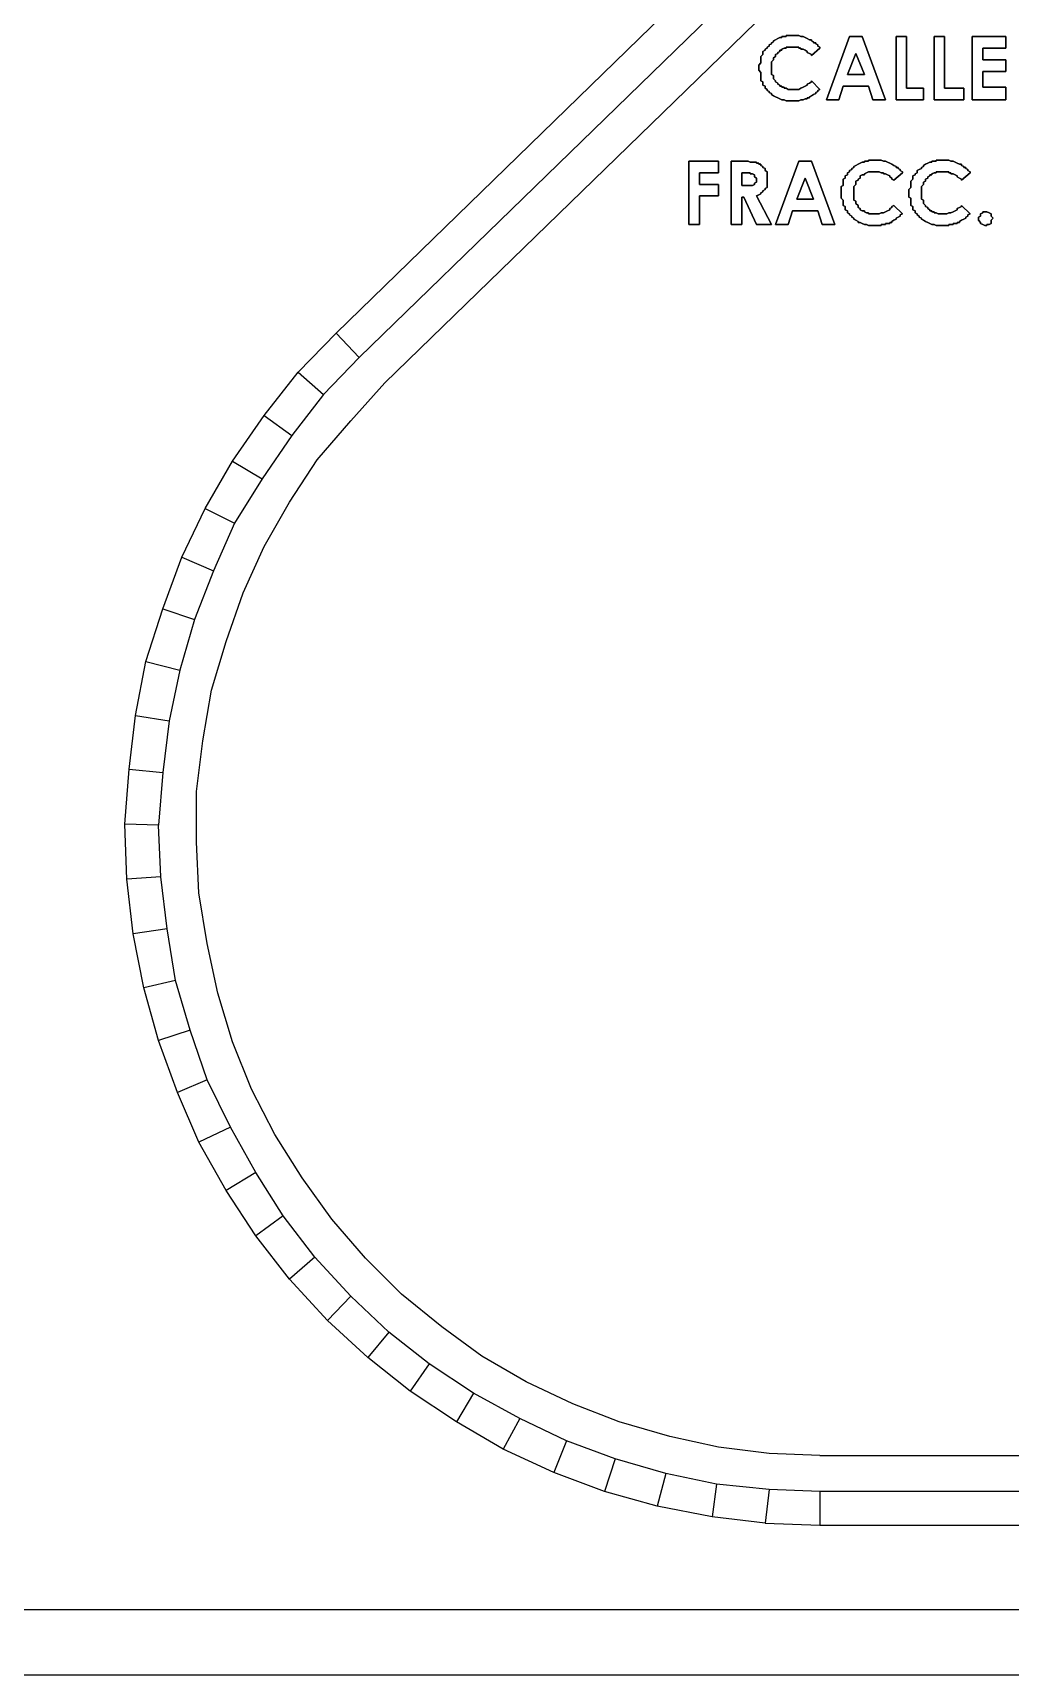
# Model space of a CAD drawing. Header units: metres. Extents: x 2.9 to 42.8, y 1.7 to 28.7.
# Drawn here: x 36.073 to 37.705, y 1.677 to 4.421 of the extents above; entities that cross this region are included whole.
import ezdxf

# ---------------------------------------------------------------- set-up
doc = ezdxf.new("R2010")
doc.units = ezdxf.units.M
doc.layers.add('NEGRO', color=7, linetype='Continuous')
doc.layers.add('RGB_000_184_184', color=7, linetype='Continuous', true_color=0x00b8b8)

msp = doc.modelspace()

# ---------------------------------------------------------------- linework, layer by layer
at = {"layer": 'NEGRO', "lineweight": -3}
for points in [[(37.2957, 4.3921), (37.2921, 4.3903), (37.2957, 4.3921)], [(37.2921, 4.3903), (37.2921, 4.3886), (37.2921, 4.3903)], [(37.2992, 4.3956), (37.2957, 4.3938), (37.2992, 4.3956)], [(37.2957, 4.3938), (37.2957, 4.3921), (37.2957, 4.3938)], [(37.3027, 4.3991), (37.2992, 4.3974), (37.3027, 4.3991)], [(37.2992, 4.3974), (37.2992, 4.3956), (37.2992, 4.3974)], [(37.3062, 4.4027), (37.3027, 4.4009), (37.3062, 4.4027)], [(37.3027, 4.4009), (37.3027, 4.3991), (37.3027, 4.4009)], [(37.3098, 4.4062), (37.3062, 4.4044), (37.3098, 4.4062)], [(37.3062, 4.4044), (37.3062, 4.4027), (37.3062, 4.4044)], [(37.3133, 4.4097), (37.3098, 4.408), (37.3133, 4.4097)], [(37.3098, 4.408), (37.3098, 4.4062), (37.3098, 4.408)], [(37.3168, 4.4115), (37.3133, 4.4097), (37.3168, 4.4115)], [(37.3204, 4.4132), (37.3168, 4.4115), (37.3204, 4.4132)], [(37.3168, 4.3886), (37.3204, 4.3903), (37.3168, 4.3886)], [(37.3239, 4.4132), (37.3204, 4.4132), (37.3239, 4.4132)], [(37.3204, 4.3903), (37.3204, 4.3921), (37.3204, 4.3903)], [(37.3204, 4.3921), (37.3239, 4.3921), (37.3204, 4.3921)], [(37.3274, 4.415), (37.3239, 4.415), (37.3274, 4.415)], [(37.3239, 4.415), (37.3239, 4.4132), (37.3239, 4.415)], [(37.3239, 4.3938), (37.3274, 4.3956), (37.3239, 4.3938)], [(37.3239, 4.3921), (37.3239, 4.3938), (37.3239, 4.3921)], [(37.3309, 4.415), (37.3274, 4.415), (37.3309, 4.415)], [(37.3274, 4.3956), (37.3309, 4.3956), (37.3274, 4.3956)], [(37.3345, 4.4168), (37.3309, 4.4168), (37.3345, 4.4168)], [(37.3309, 4.4168), (37.3309, 4.415), (37.3309, 4.4168)], [(37.3309, 4.3956), (37.3309, 4.3974), (37.3309, 4.3956)], [(37.3309, 4.3974), (37.3345, 4.3974), (37.3309, 4.3974)], [(37.338, 4.4168), (37.3345, 4.4168), (37.338, 4.4168)], [(37.3345, 4.3974), (37.338, 4.3974), (37.3345, 4.3974)], [(37.3415, 4.4168), (37.338, 4.4168), (37.3415, 4.4168)], [(37.338, 4.3974), (37.3415, 4.3974), (37.338, 4.3974)], [(37.3451, 4.4168), (37.3415, 4.4168), (37.3451, 4.4168)], [(37.3415, 4.3974), (37.3451, 4.3974), (37.3415, 4.3974)], [(37.3486, 4.4168), (37.3451, 4.4168), (37.3486, 4.4168)], [(37.3451, 4.3974), (37.3486, 4.3974), (37.3451, 4.3974)], [(37.3521, 4.4168), (37.3486, 4.4168), (37.3521, 4.4168)], [(37.3486, 4.3974), (37.3521, 4.3974), (37.3486, 4.3974)], [(37.3556, 4.415), (37.3521, 4.4168), (37.3556, 4.415)], [(37.3521, 4.3974), (37.3521, 4.3956), (37.3521, 4.3974)], [(37.3521, 4.3956), (37.3556, 4.3956), (37.3521, 4.3956)], [(37.3592, 4.415), (37.3556, 4.415), (37.3592, 4.415)], [(37.3556, 4.3956), (37.3556, 4.3938), (37.3556, 4.3956)], [(37.3556, 4.3938), (37.3592, 4.3938), (37.3556, 4.3938)], [(37.3627, 4.4132), (37.3592, 4.415), (37.3627, 4.4132)], [(37.3592, 4.3938), (37.3627, 4.3921), (37.3592, 4.3938)], [(37.3662, 4.4115), (37.3627, 4.4132), (37.3662, 4.4115)], [(37.3627, 4.3921), (37.3662, 4.3903), (37.3627, 4.3921)], [(37.3698, 4.4097), (37.3662, 4.4115), (37.3698, 4.4097)], [(37.3662, 4.3903), (37.3662, 4.3886), (37.3662, 4.3903)], [(37.3733, 4.4097), (37.3698, 4.4097), (37.3733, 4.4097)], [(37.3733, 4.408), (37.3733, 4.4097), (37.3733, 4.408)], [(37.3768, 4.4062), (37.3733, 4.408), (37.3768, 4.4062)], [(37.3733, 4.3833), (37.3874, 4.3956), (37.3733, 4.3833)], [(37.3768, 4.4044), (37.3768, 4.4062), (37.3768, 4.4044)], [(37.3803, 4.4044), (37.3768, 4.4044), (37.3803, 4.4044)], [(37.3803, 4.4027), (37.3803, 4.4044), (37.3803, 4.4027)], [(37.3839, 4.4009), (37.3803, 4.4027), (37.3839, 4.4009)], [(37.3839, 4.3991), (37.3839, 4.4009), (37.3839, 4.3991)], [(37.3874, 4.3974), (37.3839, 4.3991), (37.3874, 4.3974)], [(37.3874, 4.3956), (37.3874, 4.3974), (37.3874, 4.3956)], [(37.4368, 4.415), (37.398, 4.3092), (37.4368, 4.415)], [(37.4579, 4.415), (37.4368, 4.415), (37.4579, 4.415)], [(37.4968, 4.3092), (37.4579, 4.415), (37.4968, 4.3092)], [(37.5144, 4.415), (37.5144, 4.3092), (37.5144, 4.415)], [(37.532, 4.415), (37.5144, 4.415), (37.532, 4.415)], [(37.532, 4.3286), (37.532, 4.415), (37.532, 4.3286)], [(37.5779, 4.415), (37.5779, 4.3092), (37.5779, 4.415)], [(37.5955, 4.415), (37.5779, 4.415), (37.5955, 4.415)], [(37.5955, 4.3286), (37.5955, 4.415), (37.5955, 4.3286)], [(37.6414, 4.415), (37.6414, 4.3092), (37.6414, 4.415)], [(37.6978, 4.415), (37.6414, 4.415), (37.6978, 4.415)], [(37.659, 4.3762), (37.659, 4.3956), (37.659, 4.3762)], [(37.659, 4.3956), (37.6978, 4.3956), (37.659, 4.3956)], [(37.6978, 4.3956), (37.6978, 4.415), (37.6978, 4.3956)], [(37.2886, 4.3709), (37.2851, 4.3674), (37.2886, 4.3709)], [(37.2851, 4.3674), (37.2851, 4.3656), (37.2851, 4.3674)], [(37.2851, 4.3656), (37.2851, 4.3621), (37.2851, 4.3656)], [(37.2921, 4.385), (37.2886, 4.3815), (37.2921, 4.385)], [(37.2886, 4.3815), (37.2886, 4.3797), (37.2886, 4.3815)], [(37.2886, 4.3797), (37.2886, 4.378), (37.2886, 4.3797)], [(37.2886, 4.378), (37.2886, 4.3744), (37.2886, 4.378)], [(37.2886, 4.3744), (37.2886, 4.3727), (37.2886, 4.3744)], [(37.2886, 4.3727), (37.2886, 4.3709), (37.2886, 4.3727)], [(37.2921, 4.3886), (37.2921, 4.3868), (37.2921, 4.3886)], [(37.2921, 4.3868), (37.2921, 4.385), (37.2921, 4.3868)], [(37.3062, 4.3727), (37.3098, 4.3762), (37.3062, 4.3727)], [(37.3062, 4.3709), (37.3062, 4.3727), (37.3062, 4.3709)], [(37.3062, 4.3692), (37.3062, 4.3709), (37.3062, 4.3692)], [(37.3062, 4.3656), (37.3062, 4.3692), (37.3062, 4.3656)], [(37.3062, 4.3639), (37.3062, 4.3656), (37.3062, 4.3639)], [(37.3062, 4.3621), (37.3062, 4.3639), (37.3062, 4.3621)], [(37.3098, 4.3797), (37.3133, 4.3815), (37.3098, 4.3797)], [(37.3098, 4.378), (37.3098, 4.3797), (37.3098, 4.378)], [(37.3098, 4.3762), (37.3098, 4.378), (37.3098, 4.3762)], [(37.3133, 4.385), (37.3168, 4.3868), (37.3133, 4.385)], [(37.3133, 4.3833), (37.3133, 4.385), (37.3133, 4.3833)], [(37.3133, 4.3815), (37.3133, 4.3833), (37.3133, 4.3815)], [(37.3168, 4.3868), (37.3168, 4.3886), (37.3168, 4.3868)], [(37.3662, 4.3886), (37.3698, 4.3868), (37.3662, 4.3886)], [(37.3698, 4.3868), (37.3733, 4.385), (37.3698, 4.3868)], [(37.3733, 4.385), (37.3733, 4.3833), (37.3733, 4.385)], [(37.4332, 4.3515), (37.4474, 4.3868), (37.4332, 4.3515)], [(37.4474, 4.3868), (37.4615, 4.3515), (37.4474, 4.3868)], [(37.6978, 4.3762), (37.659, 4.3762), (37.6978, 4.3762)], [(37.6978, 4.3568), (37.6978, 4.3762), (37.6978, 4.3568)], [(37.2851, 4.3621), (37.2851, 4.3603), (37.2851, 4.3621)], [(37.2851, 4.3603), (37.2851, 4.3586), (37.2851, 4.3603)], [(37.2851, 4.3586), (37.2886, 4.355), (37.2851, 4.3586)], [(37.2886, 4.355), (37.2886, 4.3533), (37.2886, 4.355)], [(37.2886, 4.3533), (37.2886, 4.3497), (37.2886, 4.3533)], [(37.2886, 4.3497), (37.2886, 4.348), (37.2886, 4.3497)], [(37.2886, 4.348), (37.2886, 4.3445), (37.2886, 4.348)], [(37.2886, 4.3445), (37.2886, 4.3427), (37.2886, 4.3445)], [(37.2886, 4.3427), (37.2886, 4.3409), (37.2886, 4.3427)], [(37.2886, 4.3409), (37.2921, 4.3392), (37.2886, 4.3409)], [(37.2921, 4.3392), (37.2921, 4.3356), (37.2921, 4.3392)], [(37.2921, 4.3356), (37.2921, 4.3339), (37.2921, 4.3356)], [(37.3062, 4.3603), (37.3062, 4.3621), (37.3062, 4.3603)], [(37.3062, 4.3568), (37.3062, 4.3603), (37.3062, 4.3568)], [(37.3062, 4.355), (37.3062, 4.3568), (37.3062, 4.355)], [(37.3062, 4.3515), (37.3062, 4.355), (37.3062, 4.3515)], [(37.3098, 4.3497), (37.3062, 4.3515), (37.3098, 4.3497)], [(37.3098, 4.348), (37.3098, 4.3497), (37.3098, 4.348)], [(37.3098, 4.3462), (37.3098, 4.348), (37.3098, 4.3462)], [(37.3098, 4.3445), (37.3098, 4.3462), (37.3098, 4.3445)], [(37.3133, 4.3409), (37.3098, 4.3445), (37.3133, 4.3409)], [(37.3133, 4.3392), (37.3133, 4.3409), (37.3133, 4.3392)], [(37.3168, 4.3374), (37.3133, 4.3392), (37.3168, 4.3374)], [(37.3168, 4.3356), (37.3168, 4.3374), (37.3168, 4.3356)], [(37.3204, 4.3339), (37.3168, 4.3356), (37.3204, 4.3339)], [(37.3698, 4.3374), (37.3662, 4.3356), (37.3698, 4.3374)], [(37.3662, 4.3356), (37.3662, 4.3339), (37.3662, 4.3356)], [(37.3733, 4.3392), (37.3698, 4.3374), (37.3733, 4.3392)], [(37.3874, 4.3268), (37.3733, 4.3409), (37.3874, 4.3268)], [(37.3733, 4.3409), (37.3733, 4.3392), (37.3733, 4.3409)], [(37.4615, 4.3515), (37.4332, 4.3515), (37.4615, 4.3515)], [(37.659, 4.3303), (37.659, 4.3568), (37.659, 4.3303)], [(37.659, 4.3568), (37.6978, 4.3568), (37.659, 4.3568)], [(37.2921, 4.3339), (37.2957, 4.3321), (37.2921, 4.3339)], [(37.2957, 4.3321), (37.2957, 4.3303), (37.2957, 4.3321)], [(37.2957, 4.3303), (37.2957, 4.3286), (37.2957, 4.3303)], [(37.2957, 4.3286), (37.2992, 4.3268), (37.2957, 4.3286)], [(37.2992, 4.3268), (37.2992, 4.3251), (37.2992, 4.3268)], [(37.2992, 4.3251), (37.3027, 4.3233), (37.2992, 4.3251)], [(37.3027, 4.3233), (37.3027, 4.3215), (37.3027, 4.3233)], [(37.3027, 4.3215), (37.3062, 4.3198), (37.3027, 4.3215)], [(37.3062, 4.3198), (37.3062, 4.318), (37.3062, 4.3198)], [(37.3062, 4.318), (37.3098, 4.3162), (37.3062, 4.318)], [(37.3098, 4.3162), (37.3133, 4.3145), (37.3098, 4.3162)], [(37.3133, 4.3145), (37.3168, 4.3127), (37.3133, 4.3145)], [(37.3168, 4.3127), (37.3204, 4.3109), (37.3168, 4.3127)], [(37.3204, 4.3321), (37.3204, 4.3339), (37.3204, 4.3321)], [(37.3239, 4.3321), (37.3204, 4.3321), (37.3239, 4.3321)], [(37.3204, 4.3109), (37.3239, 4.3092), (37.3204, 4.3109)], [(37.3239, 4.3303), (37.3239, 4.3321), (37.3239, 4.3303)], [(37.3274, 4.3303), (37.3239, 4.3303), (37.3274, 4.3303)], [(37.3239, 4.3092), (37.3274, 4.3092), (37.3239, 4.3092)], [(37.3274, 4.3286), (37.3274, 4.3303), (37.3274, 4.3286)], [(37.3309, 4.3286), (37.3274, 4.3286), (37.3309, 4.3286)], [(37.3274, 4.3092), (37.3309, 4.3074), (37.3274, 4.3092)], [(37.3345, 4.3268), (37.3309, 4.3286), (37.3345, 4.3268)], [(37.338, 4.3268), (37.3345, 4.3268), (37.338, 4.3268)], [(37.3415, 4.3268), (37.338, 4.3268), (37.3415, 4.3268)], [(37.3451, 4.3268), (37.3415, 4.3268), (37.3451, 4.3268)], [(37.3486, 4.3268), (37.3451, 4.3268), (37.3486, 4.3268)], [(37.3521, 4.3268), (37.3486, 4.3268), (37.3521, 4.3268)], [(37.3556, 4.3286), (37.3521, 4.3268), (37.3556, 4.3286)], [(37.3521, 4.3074), (37.3556, 4.3092), (37.3521, 4.3074)], [(37.3592, 4.3303), (37.3556, 4.3286), (37.3592, 4.3303)], [(37.3556, 4.3092), (37.3592, 4.3092), (37.3556, 4.3092)], [(37.3627, 4.3321), (37.3592, 4.3303), (37.3627, 4.3321)], [(37.3592, 4.3092), (37.3627, 4.3109), (37.3592, 4.3092)], [(37.3662, 4.3339), (37.3627, 4.3321), (37.3662, 4.3339)], [(37.3627, 4.3109), (37.3662, 4.3109), (37.3627, 4.3109)], [(37.3662, 4.3109), (37.3662, 4.3127), (37.3662, 4.3109)], [(37.3662, 4.3127), (37.3698, 4.3127), (37.3662, 4.3127)], [(37.3698, 4.3145), (37.3733, 4.3162), (37.3698, 4.3145)], [(37.3698, 4.3127), (37.3698, 4.3145), (37.3698, 4.3127)], [(37.3733, 4.3162), (37.3768, 4.318), (37.3733, 4.3162)], [(37.3768, 4.318), (37.3803, 4.3198), (37.3768, 4.318)], [(37.3803, 4.3215), (37.3839, 4.3233), (37.3803, 4.3215)], [(37.3803, 4.3198), (37.3803, 4.3215), (37.3803, 4.3198)], [(37.3839, 4.3251), (37.3874, 4.3268), (37.3839, 4.3251)], [(37.3839, 4.3233), (37.3839, 4.3251), (37.3839, 4.3233)], [(37.398, 4.3092), (37.4191, 4.3092), (37.398, 4.3092)], [(37.4191, 4.3092), (37.4262, 4.3321), (37.4191, 4.3092)], [(37.4262, 4.3321), (37.4685, 4.3321), (37.4262, 4.3321)], [(37.4685, 4.3321), (37.4756, 4.3092), (37.4685, 4.3321)], [(37.4756, 4.3092), (37.4968, 4.3092), (37.4756, 4.3092)], [(37.5144, 4.3092), (37.5603, 4.3092), (37.5144, 4.3092)], [(37.5603, 4.3286), (37.532, 4.3286), (37.5603, 4.3286)], [(37.5603, 4.3092), (37.5603, 4.3286), (37.5603, 4.3092)], [(37.5779, 4.3092), (37.6273, 4.3092), (37.5779, 4.3092)], [(37.6273, 4.3286), (37.5955, 4.3286), (37.6273, 4.3286)], [(37.6273, 4.3092), (37.6273, 4.3286), (37.6273, 4.3092)], [(37.6414, 4.3092), (37.6978, 4.3092), (37.6414, 4.3092)], [(37.6978, 4.3303), (37.659, 4.3303), (37.6978, 4.3303)], [(37.6978, 4.3092), (37.6978, 4.3303), (37.6978, 4.3092)], [(37.3309, 4.3074), (37.3345, 4.3074), (37.3309, 4.3074)], [(37.3345, 4.3074), (37.338, 4.3074), (37.3345, 4.3074)], [(37.338, 4.3074), (37.3415, 4.3074), (37.338, 4.3074)], [(37.3415, 4.3074), (37.3451, 4.3074), (37.3415, 4.3074)], [(37.3451, 4.3074), (37.3486, 4.3074), (37.3451, 4.3074)], [(37.3486, 4.3074), (37.3521, 4.3074), (37.3486, 4.3074)], [(37.1687, 4.2069), (37.1687, 4.101), (37.1687, 4.2069)], [(37.2181, 4.2069), (37.1687, 4.2069), (37.2181, 4.2069)], [(37.2181, 4.1875), (37.2181, 4.2069), (37.2181, 4.1875)], [(37.2392, 4.2069), (37.2392, 4.101), (37.2392, 4.2069)], [(37.2604, 4.2069), (37.2392, 4.2069), (37.2604, 4.2069)], [(37.2639, 4.2069), (37.2604, 4.2069), (37.2639, 4.2069)], [(37.2674, 4.2069), (37.2639, 4.2069), (37.2674, 4.2069)], [(37.271, 4.2051), (37.2674, 4.2069), (37.271, 4.2051)], [(37.2745, 4.2051), (37.271, 4.2051), (37.2745, 4.2051)], [(37.278, 4.2051), (37.2745, 4.2051), (37.278, 4.2051)], [(37.2816, 4.2051), (37.278, 4.2051), (37.2816, 4.2051)], [(37.2816, 4.2033), (37.2816, 4.2051), (37.2816, 4.2033)], [(37.2851, 4.2033), (37.2816, 4.2033), (37.2851, 4.2033)], [(37.2851, 4.2016), (37.2851, 4.2033), (37.2851, 4.2016)], [(37.2886, 4.2016), (37.2851, 4.2016), (37.2886, 4.2016)], [(37.2886, 4.1998), (37.2886, 4.2016), (37.2886, 4.1998)], [(37.2921, 4.1981), (37.2886, 4.1998), (37.2921, 4.1981)], [(37.2921, 4.1963), (37.2921, 4.1981), (37.2921, 4.1963)], [(37.3521, 4.2069), (37.3133, 4.101), (37.3521, 4.2069)], [(37.3733, 4.2069), (37.3521, 4.2069), (37.3733, 4.2069)], [(37.4121, 4.101), (37.3733, 4.2069), (37.4121, 4.101)], [(37.4474, 4.1998), (37.4438, 4.1981), (37.4474, 4.1998)], [(37.4438, 4.1981), (37.4438, 4.1963), (37.4438, 4.1981)], [(37.4509, 4.2016), (37.4474, 4.1998), (37.4509, 4.2016)], [(37.4544, 4.2033), (37.4509, 4.2016), (37.4544, 4.2033)], [(37.4579, 4.2051), (37.4544, 4.2033), (37.4579, 4.2051)], [(37.4615, 4.2051), (37.4579, 4.2051), (37.4615, 4.2051)], [(37.465, 4.2069), (37.4615, 4.2069), (37.465, 4.2069)], [(37.4615, 4.2069), (37.4615, 4.2051), (37.4615, 4.2069)], [(37.4685, 4.2069), (37.465, 4.2069), (37.4685, 4.2069)], [(37.4721, 4.2086), (37.4685, 4.2086), (37.4721, 4.2086)], [(37.4685, 4.2086), (37.4685, 4.2069), (37.4685, 4.2086)], [(37.4756, 4.2086), (37.4721, 4.2086), (37.4756, 4.2086)], [(37.4791, 4.2086), (37.4756, 4.2086), (37.4791, 4.2086)], [(37.4826, 4.2086), (37.4791, 4.2086), (37.4826, 4.2086)], [(37.4862, 4.2086), (37.4826, 4.2086), (37.4862, 4.2086)], [(37.4897, 4.2086), (37.4862, 4.2086), (37.4897, 4.2086)], [(37.4932, 4.2069), (37.4897, 4.2086), (37.4932, 4.2069)], [(37.4968, 4.2069), (37.4932, 4.2069), (37.4968, 4.2069)], [(37.5003, 4.2051), (37.4968, 4.2069), (37.5003, 4.2051)], [(37.5038, 4.2033), (37.5003, 4.2051), (37.5038, 4.2033)], [(37.5073, 4.2016), (37.5038, 4.2033), (37.5073, 4.2016)], [(37.5109, 4.1998), (37.5073, 4.2016), (37.5109, 4.1998)], [(37.5144, 4.1981), (37.5109, 4.1998), (37.5144, 4.1981)], [(37.5144, 4.1963), (37.5144, 4.1981), (37.5144, 4.1963)], [(37.5603, 4.1981), (37.5567, 4.1963), (37.5603, 4.1981)], [(37.5638, 4.2016), (37.5603, 4.1998), (37.5638, 4.2016)], [(37.5603, 4.1998), (37.5603, 4.1981), (37.5603, 4.1998)], [(37.5673, 4.2033), (37.5638, 4.2016), (37.5673, 4.2033)], [(37.5708, 4.2051), (37.5673, 4.2033), (37.5708, 4.2051)], [(37.5744, 4.2051), (37.5708, 4.2051), (37.5744, 4.2051)], [(37.5779, 4.2069), (37.5744, 4.2069), (37.5779, 4.2069)], [(37.5744, 4.2069), (37.5744, 4.2051), (37.5744, 4.2069)], [(37.5814, 4.2069), (37.5779, 4.2069), (37.5814, 4.2069)], [(37.5849, 4.2086), (37.5814, 4.2086), (37.5849, 4.2086)], [(37.5814, 4.2086), (37.5814, 4.2069), (37.5814, 4.2086)], [(37.5885, 4.2086), (37.5849, 4.2086), (37.5885, 4.2086)], [(37.592, 4.2086), (37.5885, 4.2086), (37.592, 4.2086)], [(37.5955, 4.2086), (37.592, 4.2086), (37.5955, 4.2086)], [(37.5991, 4.2086), (37.5955, 4.2086), (37.5991, 4.2086)], [(37.6026, 4.2086), (37.5991, 4.2086), (37.6026, 4.2086)], [(37.6061, 4.2069), (37.6026, 4.2086), (37.6061, 4.2069)], [(37.6096, 4.2069), (37.6061, 4.2069), (37.6096, 4.2069)], [(37.6132, 4.2051), (37.6096, 4.2069), (37.6132, 4.2051)], [(37.6167, 4.2033), (37.6132, 4.2051), (37.6167, 4.2033)], [(37.6202, 4.2016), (37.6167, 4.2033), (37.6202, 4.2016)], [(37.6237, 4.2016), (37.6202, 4.2016), (37.6237, 4.2016)], [(37.6237, 4.1998), (37.6237, 4.2016), (37.6237, 4.1998)], [(37.6273, 4.1981), (37.6237, 4.1998), (37.6273, 4.1981)], [(37.6273, 4.1963), (37.6273, 4.1981), (37.6273, 4.1963)], [(37.1863, 4.1681), (37.1863, 4.1875), (37.1863, 4.1681)], [(37.1863, 4.1875), (37.2181, 4.1875), (37.1863, 4.1875)], [(37.2569, 4.1663), (37.2569, 4.1875), (37.2569, 4.1663)], [(37.2569, 4.1875), (37.2639, 4.1875), (37.2569, 4.1875)], [(37.2639, 4.1875), (37.2674, 4.1875), (37.2639, 4.1875)], [(37.2674, 4.1875), (37.271, 4.1875), (37.2674, 4.1875)], [(37.271, 4.1875), (37.271, 4.1857), (37.271, 4.1875)], [(37.271, 4.1857), (37.2745, 4.1857), (37.271, 4.1857)], [(37.2745, 4.1857), (37.278, 4.1839), (37.2745, 4.1857)], [(37.278, 4.1839), (37.278, 4.1822), (37.278, 4.1839)], [(37.278, 4.1822), (37.278, 4.1804), (37.278, 4.1822)], [(37.278, 4.1804), (37.2816, 4.1787), (37.278, 4.1804)], [(37.2816, 4.1716), (37.278, 4.1698), (37.2816, 4.1716)], [(37.2816, 4.1787), (37.2816, 4.1769), (37.2816, 4.1787)], [(37.2816, 4.1769), (37.2816, 4.1734), (37.2816, 4.1769)], [(37.2816, 4.1734), (37.2816, 4.1716), (37.2816, 4.1734)], [(37.2957, 4.1945), (37.2921, 4.1963), (37.2957, 4.1945)], [(37.2957, 4.1928), (37.2957, 4.1945), (37.2957, 4.1928)], [(37.2957, 4.191), (37.2957, 4.1928), (37.2957, 4.191)], [(37.2992, 4.1892), (37.2957, 4.191), (37.2992, 4.1892)], [(37.2992, 4.1857), (37.2992, 4.1892), (37.2992, 4.1857)], [(37.2992, 4.1839), (37.2992, 4.1857), (37.2992, 4.1839)], [(37.2992, 4.1822), (37.2992, 4.1839), (37.2992, 4.1822)], [(37.2992, 4.1787), (37.2992, 4.1822), (37.2992, 4.1787)], [(37.2992, 4.1769), (37.2992, 4.1787), (37.2992, 4.1769)], [(37.2992, 4.1734), (37.2992, 4.1769), (37.2992, 4.1734)], [(37.2992, 4.1698), (37.2992, 4.1734), (37.2992, 4.1698)], [(37.3486, 4.1434), (37.3627, 4.1787), (37.3486, 4.1434)], [(37.3627, 4.1787), (37.3768, 4.1434), (37.3627, 4.1787)], [(37.4297, 4.1787), (37.4262, 4.1769), (37.4297, 4.1787)], [(37.4262, 4.1769), (37.4262, 4.1734), (37.4262, 4.1769)], [(37.4262, 4.1734), (37.4262, 4.1716), (37.4262, 4.1734)], [(37.4262, 4.1716), (37.4262, 4.1698), (37.4262, 4.1716)], [(37.4332, 4.1839), (37.4297, 4.1822), (37.4332, 4.1839)], [(37.4297, 4.1822), (37.4297, 4.1804), (37.4297, 4.1822)], [(37.4297, 4.1804), (37.4297, 4.1787), (37.4297, 4.1804)], [(37.4368, 4.1892), (37.4332, 4.1875), (37.4368, 4.1892)], [(37.4332, 4.1875), (37.4332, 4.1857), (37.4332, 4.1875)], [(37.4332, 4.1857), (37.4332, 4.1839), (37.4332, 4.1857)], [(37.4403, 4.1928), (37.4368, 4.191), (37.4403, 4.1928)], [(37.4368, 4.191), (37.4368, 4.1892), (37.4368, 4.191)], [(37.4438, 4.1963), (37.4403, 4.1945), (37.4438, 4.1963)], [(37.4403, 4.1945), (37.4403, 4.1928), (37.4403, 4.1945)], [(37.4474, 4.1734), (37.4509, 4.1751), (37.4474, 4.1734)], [(37.4474, 4.1716), (37.4474, 4.1734), (37.4474, 4.1716)], [(37.4474, 4.1698), (37.4474, 4.1716), (37.4474, 4.1698)], [(37.4509, 4.1769), (37.4544, 4.1787), (37.4509, 4.1769)], [(37.4509, 4.1751), (37.4509, 4.1769), (37.4509, 4.1751)], [(37.4544, 4.1822), (37.4579, 4.1839), (37.4544, 4.1822)], [(37.4544, 4.1804), (37.4544, 4.1822), (37.4544, 4.1804)], [(37.4544, 4.1787), (37.4544, 4.1804), (37.4544, 4.1787)], [(37.4579, 4.1839), (37.4615, 4.1839), (37.4579, 4.1839)], [(37.4615, 4.1857), (37.465, 4.1875), (37.4615, 4.1857)], [(37.4615, 4.1839), (37.4615, 4.1857), (37.4615, 4.1839)], [(37.465, 4.1875), (37.4685, 4.1892), (37.465, 4.1875)], [(37.4685, 4.1892), (37.4721, 4.1892), (37.4685, 4.1892)], [(37.4721, 4.1892), (37.4756, 4.1892), (37.4721, 4.1892)], [(37.4756, 4.1892), (37.4791, 4.1892), (37.4756, 4.1892)], [(37.4791, 4.1892), (37.4826, 4.1892), (37.4791, 4.1892)], [(37.4826, 4.1892), (37.4862, 4.1892), (37.4826, 4.1892)], [(37.4862, 4.1892), (37.4897, 4.1875), (37.4862, 4.1892)], [(37.4897, 4.1875), (37.4932, 4.1875), (37.4897, 4.1875)], [(37.4932, 4.1875), (37.4932, 4.1857), (37.4932, 4.1875)], [(37.4932, 4.1857), (37.4968, 4.1857), (37.4932, 4.1857)], [(37.4968, 4.1857), (37.5003, 4.1839), (37.4968, 4.1857)], [(37.5003, 4.1839), (37.5038, 4.1822), (37.5003, 4.1839)], [(37.5038, 4.1822), (37.5038, 4.1804), (37.5038, 4.1822)], [(37.5038, 4.1804), (37.5073, 4.1787), (37.5038, 4.1804)], [(37.5073, 4.1787), (37.5073, 4.1769), (37.5073, 4.1787)], [(37.5073, 4.1769), (37.5109, 4.1751), (37.5073, 4.1769)], [(37.5109, 4.1751), (37.525, 4.1875), (37.5109, 4.1751)], [(37.5179, 4.1963), (37.5144, 4.1963), (37.5179, 4.1963)], [(37.5179, 4.1945), (37.5179, 4.1963), (37.5179, 4.1945)], [(37.5214, 4.1928), (37.5179, 4.1945), (37.5214, 4.1928)], [(37.5214, 4.191), (37.5214, 4.1928), (37.5214, 4.191)], [(37.525, 4.1892), (37.5214, 4.191), (37.525, 4.1892)], [(37.525, 4.1875), (37.525, 4.1892), (37.525, 4.1875)], [(37.5426, 4.1769), (37.5391, 4.1734), (37.5426, 4.1769)], [(37.5391, 4.1734), (37.5391, 4.1716), (37.5391, 4.1734)], [(37.5391, 4.1716), (37.5391, 4.1698), (37.5391, 4.1716)], [(37.5461, 4.1839), (37.5426, 4.1822), (37.5461, 4.1839)], [(37.5426, 4.1822), (37.5426, 4.1804), (37.5426, 4.1822)], [(37.5426, 4.1804), (37.5426, 4.1787), (37.5426, 4.1804)], [(37.5426, 4.1787), (37.5426, 4.1769), (37.5426, 4.1787)], [(37.5497, 4.1875), (37.5461, 4.1857), (37.5497, 4.1875)], [(37.5461, 4.1857), (37.5461, 4.1839), (37.5461, 4.1857)], [(37.5532, 4.1928), (37.5497, 4.191), (37.5532, 4.1928)], [(37.5497, 4.191), (37.5497, 4.1892), (37.5497, 4.191)], [(37.5497, 4.1892), (37.5497, 4.1875), (37.5497, 4.1892)], [(37.5567, 4.1945), (37.5532, 4.1928), (37.5567, 4.1945)], [(37.5567, 4.1963), (37.5567, 4.1945), (37.5567, 4.1963)], [(37.5603, 4.1716), (37.5638, 4.1734), (37.5603, 4.1716)], [(37.5603, 4.1698), (37.5603, 4.1716), (37.5603, 4.1698)], [(37.5638, 4.1769), (37.5673, 4.1787), (37.5638, 4.1769)], [(37.5638, 4.1751), (37.5638, 4.1769), (37.5638, 4.1751)], [(37.5638, 4.1734), (37.5638, 4.1751), (37.5638, 4.1734)], [(37.5673, 4.1804), (37.5708, 4.1822), (37.5673, 4.1804)], [(37.5673, 4.1787), (37.5673, 4.1804), (37.5673, 4.1787)], [(37.5708, 4.1822), (37.5708, 4.1839), (37.5708, 4.1822)], [(37.5708, 4.1839), (37.5744, 4.1839), (37.5708, 4.1839)], [(37.5744, 4.1857), (37.5779, 4.1875), (37.5744, 4.1857)], [(37.5744, 4.1839), (37.5744, 4.1857), (37.5744, 4.1839)], [(37.5779, 4.1875), (37.5814, 4.1875), (37.5779, 4.1875)], [(37.5814, 4.1875), (37.5814, 4.1892), (37.5814, 4.1875)], [(37.5814, 4.1892), (37.5849, 4.1892), (37.5814, 4.1892)], [(37.5849, 4.1892), (37.5885, 4.1892), (37.5849, 4.1892)], [(37.5885, 4.1892), (37.592, 4.1892), (37.5885, 4.1892)], [(37.592, 4.1892), (37.5955, 4.1892), (37.592, 4.1892)], [(37.5955, 4.1892), (37.5991, 4.1892), (37.5955, 4.1892)], [(37.5991, 4.1892), (37.6026, 4.1892), (37.5991, 4.1892)], [(37.6026, 4.1892), (37.6026, 4.1875), (37.6026, 4.1892)], [(37.6026, 4.1875), (37.6061, 4.1875), (37.6026, 4.1875)], [(37.6061, 4.1875), (37.6061, 4.1857), (37.6061, 4.1875)], [(37.6061, 4.1857), (37.6096, 4.1857), (37.6061, 4.1857)], [(37.6096, 4.1857), (37.6132, 4.1839), (37.6096, 4.1857)], [(37.6132, 4.1839), (37.6167, 4.1822), (37.6132, 4.1839)], [(37.6167, 4.1822), (37.6167, 4.1804), (37.6167, 4.1822)], [(37.6167, 4.1804), (37.6202, 4.1787), (37.6167, 4.1804)], [(37.6202, 4.1787), (37.6237, 4.1769), (37.6202, 4.1787)], [(37.6237, 4.1751), (37.6379, 4.1875), (37.6237, 4.1751)], [(37.6237, 4.1769), (37.6237, 4.1751), (37.6237, 4.1769)], [(37.6308, 4.1963), (37.6273, 4.1963), (37.6308, 4.1963)], [(37.6308, 4.1945), (37.6308, 4.1963), (37.6308, 4.1945)], [(37.6343, 4.1928), (37.6308, 4.1945), (37.6343, 4.1928)], [(37.6343, 4.191), (37.6343, 4.1928), (37.6343, 4.191)], [(37.6379, 4.1892), (37.6343, 4.191), (37.6379, 4.1892)], [(37.6379, 4.1875), (37.6379, 4.1892), (37.6379, 4.1875)], [(37.2181, 4.1681), (37.1863, 4.1681), (37.2181, 4.1681)], [(37.1863, 4.101), (37.1863, 4.1487), (37.1863, 4.101)], [(37.1863, 4.1487), (37.2181, 4.1487), (37.1863, 4.1487)], [(37.2181, 4.1487), (37.2181, 4.1681), (37.2181, 4.1487)], [(37.2639, 4.1663), (37.2569, 4.1663), (37.2639, 4.1663)], [(37.2569, 4.101), (37.2569, 4.1469), (37.2569, 4.101)], [(37.2569, 4.1469), (37.2604, 4.1469), (37.2569, 4.1469)], [(37.2604, 4.1469), (37.2816, 4.101), (37.2604, 4.1469)], [(37.2674, 4.1663), (37.2639, 4.1663), (37.2674, 4.1663)], [(37.271, 4.1663), (37.2674, 4.1663), (37.271, 4.1663)], [(37.2745, 4.1663), (37.271, 4.1663), (37.2745, 4.1663)], [(37.278, 4.1681), (37.2745, 4.1663), (37.278, 4.1681)], [(37.278, 4.1698), (37.278, 4.1681), (37.278, 4.1698)], [(37.2816, 4.1487), (37.2851, 4.1504), (37.2816, 4.1487)], [(37.3062, 4.101), (37.2816, 4.1487), (37.3062, 4.101)], [(37.2851, 4.1504), (37.2886, 4.1522), (37.2851, 4.1504)], [(37.2886, 4.154), (37.2921, 4.1557), (37.2886, 4.154)], [(37.2886, 4.1522), (37.2886, 4.154), (37.2886, 4.1522)], [(37.2921, 4.1575), (37.2957, 4.1593), (37.2921, 4.1575)], [(37.2921, 4.1557), (37.2921, 4.1575), (37.2921, 4.1557)], [(37.2957, 4.161), (37.2992, 4.1628), (37.2957, 4.161)], [(37.2957, 4.1593), (37.2957, 4.161), (37.2957, 4.1593)], [(37.2992, 4.1681), (37.2992, 4.1698), (37.2992, 4.1681)], [(37.2992, 4.1663), (37.2992, 4.1681), (37.2992, 4.1663)], [(37.2992, 4.1628), (37.2992, 4.1663), (37.2992, 4.1628)], [(37.3768, 4.1434), (37.3486, 4.1434), (37.3768, 4.1434)], [(37.4262, 4.1663), (37.4227, 4.1645), (37.4262, 4.1663)], [(37.4227, 4.1645), (37.4227, 4.1628), (37.4227, 4.1645)], [(37.4227, 4.1628), (37.4227, 4.1593), (37.4227, 4.1628)], [(37.4227, 4.1593), (37.4227, 4.1575), (37.4227, 4.1593)], [(37.4227, 4.1575), (37.4227, 4.154), (37.4227, 4.1575)], [(37.4227, 4.154), (37.4227, 4.1522), (37.4227, 4.154)], [(37.4227, 4.1522), (37.4227, 4.1504), (37.4227, 4.1522)], [(37.4227, 4.1504), (37.4227, 4.1469), (37.4227, 4.1504)], [(37.4227, 4.1469), (37.4227, 4.1451), (37.4227, 4.1469)], [(37.4227, 4.1451), (37.4262, 4.1416), (37.4227, 4.1451)], [(37.4262, 4.1698), (37.4262, 4.1663), (37.4262, 4.1698)], [(37.4438, 4.1645), (37.4474, 4.1681), (37.4438, 4.1645)], [(37.4438, 4.1628), (37.4438, 4.1645), (37.4438, 4.1628)], [(37.4438, 4.161), (37.4438, 4.1628), (37.4438, 4.161)], [(37.4438, 4.1575), (37.4438, 4.161), (37.4438, 4.1575)], [(37.4438, 4.1557), (37.4438, 4.1575), (37.4438, 4.1557)], [(37.4438, 4.154), (37.4438, 4.1557), (37.4438, 4.154)], [(37.4438, 4.1522), (37.4438, 4.154), (37.4438, 4.1522)], [(37.4438, 4.1487), (37.4438, 4.1522), (37.4438, 4.1487)], [(37.4438, 4.1469), (37.4438, 4.1487), (37.4438, 4.1469)], [(37.4438, 4.1434), (37.4438, 4.1469), (37.4438, 4.1434)], [(37.4438, 4.1416), (37.4438, 4.1434), (37.4438, 4.1416)], [(37.4474, 4.1681), (37.4474, 4.1698), (37.4474, 4.1681)], [(37.5391, 4.1628), (37.5356, 4.1593), (37.5391, 4.1628)], [(37.5356, 4.1593), (37.5356, 4.1575), (37.5356, 4.1593)], [(37.5356, 4.1575), (37.5356, 4.154), (37.5356, 4.1575)], [(37.5356, 4.154), (37.5356, 4.1522), (37.5356, 4.154)], [(37.5356, 4.1522), (37.5356, 4.1504), (37.5356, 4.1522)], [(37.5356, 4.1504), (37.5356, 4.1469), (37.5356, 4.1504)], [(37.5356, 4.1469), (37.5391, 4.1451), (37.5356, 4.1469)], [(37.5391, 4.1698), (37.5391, 4.1663), (37.5391, 4.1698)], [(37.5391, 4.1663), (37.5391, 4.1645), (37.5391, 4.1663)], [(37.5391, 4.1645), (37.5391, 4.1628), (37.5391, 4.1645)], [(37.5391, 4.1451), (37.5391, 4.1416), (37.5391, 4.1451)], [(37.5567, 4.1645), (37.5603, 4.1681), (37.5567, 4.1645)], [(37.5567, 4.1628), (37.5567, 4.1645), (37.5567, 4.1628)], [(37.5567, 4.161), (37.5567, 4.1628), (37.5567, 4.161)], [(37.5567, 4.1575), (37.5567, 4.161), (37.5567, 4.1575)], [(37.5567, 4.1557), (37.5567, 4.1575), (37.5567, 4.1557)], [(37.5567, 4.154), (37.5567, 4.1557), (37.5567, 4.154)], [(37.5567, 4.1522), (37.5567, 4.154), (37.5567, 4.1522)], [(37.5567, 4.1487), (37.5567, 4.1522), (37.5567, 4.1487)], [(37.5567, 4.1469), (37.5567, 4.1487), (37.5567, 4.1469)], [(37.5567, 4.1434), (37.5567, 4.1469), (37.5567, 4.1434)], [(37.5603, 4.1416), (37.5567, 4.1434), (37.5603, 4.1416)], [(37.5603, 4.1681), (37.5603, 4.1698), (37.5603, 4.1681)], [(37.3345, 4.101), (37.3415, 4.124), (37.3345, 4.101)], [(37.3415, 4.124), (37.3839, 4.124), (37.3415, 4.124)], [(37.3839, 4.124), (37.3909, 4.101), (37.3839, 4.124)], [(37.4262, 4.1416), (37.4262, 4.1398), (37.4262, 4.1416)], [(37.4262, 4.1398), (37.4262, 4.1363), (37.4262, 4.1398)], [(37.4262, 4.1363), (37.4262, 4.1346), (37.4262, 4.1363)], [(37.4262, 4.1346), (37.4262, 4.1328), (37.4262, 4.1346)], [(37.4262, 4.1328), (37.4297, 4.131), (37.4262, 4.1328)], [(37.4297, 4.131), (37.4297, 4.1275), (37.4297, 4.131)], [(37.4297, 4.1275), (37.4297, 4.1257), (37.4297, 4.1275)], [(37.4297, 4.1257), (37.4332, 4.124), (37.4297, 4.1257)], [(37.4332, 4.124), (37.4332, 4.1222), (37.4332, 4.124)], [(37.4332, 4.1222), (37.4332, 4.1204), (37.4332, 4.1222)], [(37.4332, 4.1204), (37.4368, 4.1187), (37.4332, 4.1204)], [(37.4368, 4.1187), (37.4368, 4.1169), (37.4368, 4.1187)], [(37.4368, 4.1169), (37.4403, 4.1152), (37.4368, 4.1169)], [(37.4474, 4.1398), (37.4438, 4.1416), (37.4474, 4.1398)], [(37.4474, 4.1381), (37.4474, 4.1398), (37.4474, 4.1381)], [(37.4474, 4.1363), (37.4474, 4.1381), (37.4474, 4.1363)], [(37.4509, 4.1328), (37.4474, 4.1363), (37.4509, 4.1328)], [(37.4509, 4.131), (37.4509, 4.1328), (37.4509, 4.131)], [(37.4509, 4.1293), (37.4509, 4.131), (37.4509, 4.1293)], [(37.4544, 4.1275), (37.4509, 4.1293), (37.4544, 4.1275)], [(37.4544, 4.1257), (37.4544, 4.1275), (37.4544, 4.1257)], [(37.4579, 4.124), (37.4544, 4.1257), (37.4579, 4.124)], [(37.4615, 4.124), (37.4579, 4.124), (37.4615, 4.124)], [(37.4615, 4.1222), (37.4615, 4.124), (37.4615, 4.1222)], [(37.465, 4.1204), (37.4615, 4.1222), (37.465, 4.1204)], [(37.4685, 4.1204), (37.465, 4.1204), (37.4685, 4.1204)], [(37.4685, 4.1187), (37.4685, 4.1204), (37.4685, 4.1187)], [(37.4721, 4.1187), (37.4685, 4.1187), (37.4721, 4.1187)], [(37.4756, 4.1187), (37.4721, 4.1187), (37.4756, 4.1187)], [(37.4791, 4.1187), (37.4756, 4.1187), (37.4791, 4.1187)], [(37.4826, 4.1187), (37.4791, 4.1187), (37.4826, 4.1187)], [(37.4862, 4.1187), (37.4826, 4.1187), (37.4862, 4.1187)], [(37.4897, 4.1204), (37.4862, 4.1187), (37.4897, 4.1204)], [(37.4932, 4.1204), (37.4897, 4.1204), (37.4932, 4.1204)], [(37.4968, 4.1222), (37.4932, 4.1204), (37.4968, 4.1222)], [(37.5003, 4.124), (37.4968, 4.1222), (37.5003, 4.124)], [(37.5038, 4.1257), (37.5003, 4.124), (37.5038, 4.1257)], [(37.5073, 4.1293), (37.5038, 4.1275), (37.5073, 4.1293)], [(37.5038, 4.1275), (37.5038, 4.1257), (37.5038, 4.1275)], [(37.5109, 4.1328), (37.5073, 4.131), (37.5109, 4.1328)], [(37.5073, 4.131), (37.5073, 4.1293), (37.5073, 4.131)], [(37.525, 4.1187), (37.5109, 4.1328), (37.525, 4.1187)], [(37.5214, 4.1169), (37.525, 4.1187), (37.5214, 4.1169)], [(37.5214, 4.1152), (37.5214, 4.1169), (37.5214, 4.1152)], [(37.5391, 4.1416), (37.5391, 4.1398), (37.5391, 4.1416)], [(37.5391, 4.1398), (37.5391, 4.1363), (37.5391, 4.1398)], [(37.5391, 4.1363), (37.5391, 4.1346), (37.5391, 4.1363)], [(37.5391, 4.1346), (37.5391, 4.1328), (37.5391, 4.1346)], [(37.5391, 4.1328), (37.5426, 4.131), (37.5391, 4.1328)], [(37.5426, 4.131), (37.5426, 4.1275), (37.5426, 4.131)], [(37.5426, 4.1275), (37.5426, 4.1257), (37.5426, 4.1275)], [(37.5426, 4.1257), (37.5461, 4.124), (37.5426, 4.1257)], [(37.5461, 4.124), (37.5461, 4.1222), (37.5461, 4.124)], [(37.5461, 4.1222), (37.5461, 4.1204), (37.5461, 4.1222)], [(37.5461, 4.1204), (37.5497, 4.1187), (37.5461, 4.1204)], [(37.5497, 4.1187), (37.5497, 4.1169), (37.5497, 4.1187)], [(37.5497, 4.1169), (37.5532, 4.1152), (37.5497, 4.1169)], [(37.5603, 4.1398), (37.5603, 4.1416), (37.5603, 4.1398)], [(37.5603, 4.1381), (37.5603, 4.1398), (37.5603, 4.1381)], [(37.5603, 4.1363), (37.5603, 4.1381), (37.5603, 4.1363)], [(37.5638, 4.1328), (37.5603, 4.1363), (37.5638, 4.1328)], [(37.5638, 4.131), (37.5638, 4.1328), (37.5638, 4.131)], [(37.5673, 4.1293), (37.5638, 4.131), (37.5673, 4.1293)], [(37.5673, 4.1275), (37.5673, 4.1293), (37.5673, 4.1275)], [(37.5708, 4.1257), (37.5673, 4.1275), (37.5708, 4.1257)], [(37.5708, 4.124), (37.5708, 4.1257), (37.5708, 4.124)], [(37.5744, 4.124), (37.5708, 4.124), (37.5744, 4.124)], [(37.5744, 4.1222), (37.5744, 4.124), (37.5744, 4.1222)], [(37.5779, 4.1222), (37.5744, 4.1222), (37.5779, 4.1222)], [(37.5779, 4.1204), (37.5779, 4.1222), (37.5779, 4.1204)], [(37.5814, 4.1204), (37.5779, 4.1204), (37.5814, 4.1204)], [(37.5849, 4.1187), (37.5814, 4.1204), (37.5849, 4.1187)], [(37.5885, 4.1187), (37.5849, 4.1187), (37.5885, 4.1187)], [(37.592, 4.1187), (37.5885, 4.1187), (37.592, 4.1187)], [(37.5955, 4.1187), (37.592, 4.1187), (37.5955, 4.1187)], [(37.5991, 4.1187), (37.5955, 4.1187), (37.5991, 4.1187)], [(37.6026, 4.1204), (37.5991, 4.1187), (37.6026, 4.1204)], [(37.6061, 4.1204), (37.6026, 4.1204), (37.6061, 4.1204)], [(37.6096, 4.1222), (37.6061, 4.1204), (37.6096, 4.1222)], [(37.6132, 4.124), (37.6096, 4.1222), (37.6132, 4.124)], [(37.6167, 4.1257), (37.6132, 4.124), (37.6167, 4.1257)], [(37.6202, 4.1293), (37.6167, 4.1275), (37.6202, 4.1293)], [(37.6167, 4.1275), (37.6167, 4.1257), (37.6167, 4.1275)], [(37.6237, 4.131), (37.6202, 4.1293), (37.6237, 4.131)], [(37.6379, 4.1187), (37.6237, 4.1328), (37.6379, 4.1187)], [(37.6237, 4.1328), (37.6237, 4.131), (37.6237, 4.1328)], [(37.6343, 4.1169), (37.6379, 4.1187), (37.6343, 4.1169)], [(37.6343, 4.1152), (37.6343, 4.1169), (37.6343, 4.1152)], [(37.659, 4.1204), (37.6555, 4.1187), (37.659, 4.1204)], [(37.6555, 4.1187), (37.6555, 4.1152), (37.6555, 4.1187)], [(37.6626, 4.1222), (37.659, 4.1222), (37.6626, 4.1222)], [(37.659, 4.1222), (37.659, 4.1204), (37.659, 4.1222)], [(37.6661, 4.1222), (37.6626, 4.1222), (37.6661, 4.1222)], [(37.6696, 4.1204), (37.6661, 4.1222), (37.6696, 4.1204)], [(37.6731, 4.1187), (37.6696, 4.1204), (37.6731, 4.1187)], [(37.6731, 4.1169), (37.6731, 4.1187), (37.6731, 4.1169)], [(37.6731, 4.1152), (37.6731, 4.1169), (37.6731, 4.1152)], [(37.1687, 4.101), (37.1863, 4.101), (37.1687, 4.101)], [(37.2392, 4.101), (37.2569, 4.101), (37.2392, 4.101)], [(37.2816, 4.101), (37.3062, 4.101), (37.2816, 4.101)], [(37.3133, 4.101), (37.3345, 4.101), (37.3133, 4.101)], [(37.3909, 4.101), (37.4121, 4.101), (37.3909, 4.101)], [(37.4403, 4.1152), (37.4403, 4.1134), (37.4403, 4.1152)], [(37.4403, 4.1134), (37.4438, 4.1116), (37.4403, 4.1134)], [(37.4438, 4.1116), (37.4438, 4.1099), (37.4438, 4.1116)], [(37.4438, 4.1099), (37.4474, 4.1081), (37.4438, 4.1099)], [(37.4474, 4.1081), (37.4509, 4.1063), (37.4474, 4.1081)], [(37.4509, 4.1063), (37.4509, 4.1046), (37.4509, 4.1063)], [(37.4509, 4.1046), (37.4544, 4.1046), (37.4509, 4.1046)], [(37.4544, 4.1046), (37.4579, 4.1028), (37.4544, 4.1046)], [(37.4579, 4.1028), (37.4615, 4.101), (37.4579, 4.1028)], [(37.4615, 4.101), (37.465, 4.101), (37.4615, 4.101)], [(37.465, 4.101), (37.4685, 4.0993), (37.465, 4.101)], [(37.4685, 4.0993), (37.4721, 4.0993), (37.4685, 4.0993)], [(37.4721, 4.0993), (37.4756, 4.0993), (37.4721, 4.0993)], [(37.4756, 4.0993), (37.4791, 4.0993), (37.4756, 4.0993)], [(37.4791, 4.0993), (37.4826, 4.0993), (37.4791, 4.0993)], [(37.4826, 4.0993), (37.4862, 4.0993), (37.4826, 4.0993)], [(37.4862, 4.0993), (37.4897, 4.0993), (37.4862, 4.0993)], [(37.4897, 4.0993), (37.4897, 4.101), (37.4897, 4.0993)], [(37.4897, 4.101), (37.4932, 4.101), (37.4897, 4.101)], [(37.4932, 4.101), (37.4968, 4.101), (37.4932, 4.101)], [(37.4968, 4.101), (37.4968, 4.1028), (37.4968, 4.101)], [(37.4968, 4.1028), (37.5003, 4.1028), (37.4968, 4.1028)], [(37.5003, 4.1028), (37.5038, 4.1028), (37.5003, 4.1028)], [(37.5038, 4.1028), (37.5038, 4.1046), (37.5038, 4.1028)], [(37.5038, 4.1046), (37.5073, 4.1046), (37.5038, 4.1046)], [(37.5073, 4.1063), (37.5109, 4.1081), (37.5073, 4.1063)], [(37.5073, 4.1046), (37.5073, 4.1063), (37.5073, 4.1046)], [(37.5109, 4.1081), (37.5144, 4.1099), (37.5109, 4.1081)], [(37.5144, 4.1116), (37.5179, 4.1134), (37.5144, 4.1116)], [(37.5144, 4.1099), (37.5144, 4.1116), (37.5144, 4.1099)], [(37.5179, 4.1134), (37.5214, 4.1152), (37.5179, 4.1134)], [(37.5532, 4.1152), (37.5532, 4.1134), (37.5532, 4.1152)], [(37.5532, 4.1134), (37.5567, 4.1116), (37.5532, 4.1134)], [(37.5567, 4.1116), (37.5567, 4.1099), (37.5567, 4.1116)], [(37.5567, 4.1099), (37.5603, 4.1081), (37.5567, 4.1099)], [(37.5603, 4.1081), (37.5638, 4.1063), (37.5603, 4.1081)], [(37.5638, 4.1063), (37.5673, 4.1046), (37.5638, 4.1063)], [(37.5673, 4.1046), (37.5708, 4.1028), (37.5673, 4.1046)], [(37.5708, 4.1028), (37.5744, 4.101), (37.5708, 4.1028)], [(37.5744, 4.101), (37.5779, 4.101), (37.5744, 4.101)], [(37.5779, 4.101), (37.5814, 4.0993), (37.5779, 4.101)], [(37.5814, 4.0993), (37.5849, 4.0993), (37.5814, 4.0993)], [(37.5849, 4.0993), (37.5885, 4.0993), (37.5849, 4.0993)], [(37.5885, 4.0993), (37.592, 4.0993), (37.5885, 4.0993)], [(37.592, 4.0993), (37.5955, 4.0993), (37.592, 4.0993)], [(37.5955, 4.0993), (37.5991, 4.0993), (37.5955, 4.0993)], [(37.5991, 4.0993), (37.6026, 4.0993), (37.5991, 4.0993)], [(37.6026, 4.0993), (37.6026, 4.101), (37.6026, 4.0993)], [(37.6026, 4.101), (37.6061, 4.101), (37.6026, 4.101)], [(37.6061, 4.101), (37.6096, 4.101), (37.6061, 4.101)], [(37.6096, 4.101), (37.6096, 4.1028), (37.6096, 4.101)], [(37.6096, 4.1028), (37.6132, 4.1028), (37.6096, 4.1028)], [(37.6132, 4.1028), (37.6167, 4.1028), (37.6132, 4.1028)], [(37.6167, 4.1028), (37.6167, 4.1046), (37.6167, 4.1028)], [(37.6167, 4.1046), (37.6202, 4.1046), (37.6167, 4.1046)], [(37.6202, 4.1063), (37.6237, 4.1081), (37.6202, 4.1063)], [(37.6202, 4.1046), (37.6202, 4.1063), (37.6202, 4.1046)], [(37.6237, 4.1081), (37.6273, 4.1099), (37.6237, 4.1081)], [(37.6273, 4.1099), (37.6308, 4.1116), (37.6273, 4.1099)], [(37.6308, 4.1134), (37.6343, 4.1152), (37.6308, 4.1134)], [(37.6308, 4.1116), (37.6308, 4.1134), (37.6308, 4.1116)], [(37.6555, 4.1152), (37.652, 4.1134), (37.6555, 4.1152)], [(37.652, 4.1134), (37.652, 4.1116), (37.652, 4.1134)], [(37.652, 4.1116), (37.652, 4.1099), (37.652, 4.1116)], [(37.652, 4.1099), (37.652, 4.1081), (37.652, 4.1099)], [(37.652, 4.1081), (37.6555, 4.1046), (37.652, 4.1081)], [(37.6555, 4.1046), (37.6555, 4.1028), (37.6555, 4.1046)], [(37.6555, 4.1028), (37.659, 4.101), (37.6555, 4.1028)], [(37.659, 4.101), (37.6626, 4.0993), (37.659, 4.101)], [(37.6626, 4.0993), (37.6661, 4.0993), (37.6626, 4.0993)], [(37.6661, 4.0993), (37.6661, 4.101), (37.6661, 4.0993)], [(37.6661, 4.101), (37.6696, 4.101), (37.6661, 4.101)], [(37.6696, 4.101), (37.6731, 4.1028), (37.6696, 4.101)], [(37.6767, 4.1116), (37.6731, 4.1152), (37.6767, 4.1116)], [(37.6731, 4.1081), (37.6767, 4.1116), (37.6731, 4.1081)], [(37.6731, 4.1063), (37.6731, 4.1081), (37.6731, 4.1063)], [(37.6731, 4.1046), (37.6731, 4.1063), (37.6731, 4.1046)], [(37.6731, 4.1028), (37.6731, 4.1046), (37.6731, 4.1028)]]:
    msp.add_lwpolyline(points, dxfattribs=at)
at = {"layer": 'RGB_000_184_184', "lineweight": -3}
for points in [[(40.5448, 7.7787), (36.5795, 3.9194)], [(40.5448, 7.7787), (40.5871, 7.7382), (36.6183, 3.8788)], [(40.6294, 7.6941), (36.6607, 3.8365)], [(36.516, 3.8541), (36.5795, 3.9194), (36.6183, 3.8788), (36.5584, 3.8171)], [(36.4596, 3.7818), (36.516, 3.8541), (36.5584, 3.8171), (36.5054, 3.7483)], [(36.6042, 3.773), (36.6607, 3.8365)], [(36.4067, 3.7059), (36.4596, 3.7818), (36.5054, 3.7483), (36.4561, 3.6759)], [(36.5478, 3.7077), (36.6042, 3.773)], [(36.3608, 3.6266), (36.4067, 3.7059), (36.4561, 3.6759), (36.4102, 3.6019)], [(36.5019, 3.6371), (36.5478, 3.7077)], [(36.322, 3.5454), (36.3608, 3.6266), (36.4102, 3.6019), (36.3749, 3.5225)], [(36.4596, 3.5631), (36.5019, 3.6371)], [(36.2902, 3.459), (36.322, 3.5454), (36.3749, 3.5225), (36.3432, 3.4413)], [(36.4243, 3.4854), (36.4596, 3.5631)], [(36.3961, 3.4043), (36.4243, 3.4854)], [(36.262, 3.3708), (36.2902, 3.459), (36.3432, 3.4413), (36.3185, 3.3567)], [(36.3714, 3.3232), (36.3961, 3.4043)], [(36.2444, 3.2808), (36.262, 3.3708), (36.3185, 3.3567), (36.3008, 3.272)], [(36.3573, 3.2385), (36.3714, 3.3232)], [(36.2338, 3.1909), (36.2444, 3.2808), (36.3008, 3.272), (36.2902, 3.1856)], [(36.3643, 2.8998), (36.3502, 2.9845), (36.3467, 3.0692), (36.3467, 3.1538), (36.3573, 3.2385)], [(36.2867, 3.011), (36.2832, 3.0974), (36.2268, 3.0992), (36.2338, 3.1909), (36.2902, 3.1856), (36.2832, 3.0974)], [(36.2973, 2.9245), (36.2867, 3.011), (36.2303, 3.0074), (36.2268, 3.0992)], [(36.2973, 2.9245), (36.2409, 2.9157), (36.2303, 3.0074)], [(36.3114, 2.8381), (36.2585, 2.8257), (36.2409, 2.9157)], [(36.3114, 2.8381), (36.2973, 2.9245)], [(36.382, 2.8169), (36.3643, 2.8998)], [(36.3361, 2.7552), (36.3114, 2.8381)], [(36.3361, 2.7552), (36.2832, 2.7376), (36.2585, 2.8257)], [(36.4067, 2.7358), (36.382, 2.8169)], [(36.3643, 2.6723), (36.3361, 2.7552)], [(36.3643, 2.6723), (36.3149, 2.6511), (36.2832, 2.7376)], [(36.4384, 2.6564), (36.4067, 2.7358)], [(36.4031, 2.5929), (36.3643, 2.6723)], [(36.4031, 2.5929), (36.3502, 2.5682), (36.3149, 2.6511)], [(36.4772, 2.5806), (36.4384, 2.6564)], [(36.4455, 2.5171), (36.4031, 2.5929)], [(36.5231, 2.5082), (36.4772, 2.5806)], [(36.4455, 2.5171), (36.3961, 2.4871), (36.3502, 2.5682)], [(36.4913, 2.4447), (36.4455, 2.5171)], [(36.5725, 2.4395), (36.5231, 2.5082)], [(36.4913, 2.4447), (36.4455, 2.4112), (36.3961, 2.4871)], [(36.5443, 2.376), (36.4913, 2.4447)], [(36.6289, 2.3742), (36.5725, 2.4395)], [(36.5443, 2.376), (36.5019, 2.3389), (36.4455, 2.4112)], [(36.6042, 2.3107), (36.5443, 2.376)], [(37.3874, 2.0443), (37.3027, 2.0479), (37.2181, 2.0585), (37.1369, 2.0761), (37.0523, 2.1008), (36.9746, 2.1308), (36.897, 2.1678), (36.8229, 2.2102), (36.7559, 2.2595), (36.6889, 2.3142), (36.6289, 2.3742)], [(36.6042, 2.3107), (36.5654, 2.2701), (36.5019, 2.3389)], [(36.6677, 2.2507), (36.6042, 2.3107)], [(36.6677, 2.2507), (36.6324, 2.2084), (36.5654, 2.2701)], [(36.7348, 2.1978), (36.6677, 2.2507)], [(36.8088, 2.1484), (36.7348, 2.1978), (36.703, 2.1519), (36.6324, 2.2084)], [(36.8864, 2.1061), (36.8088, 2.1484), (36.7806, 2.1008), (36.703, 2.1519)], [(36.9641, 2.069), (36.8864, 2.1061), (36.8582, 2.0549), (36.7806, 2.1008)], [(37.0452, 2.0391), (36.9641, 2.069), (36.9429, 2.0161), (36.8582, 2.0549)], [(37.1299, 2.0144), (37.0452, 2.0391), (37.0276, 1.9844), (36.9429, 2.0161)], [(37.3874, 2.0443), (41.5537, 2.0443)], [(37.2145, 1.9967), (37.1299, 2.0144), (37.1157, 1.9597), (37.0276, 1.9844)], [(37.3027, 1.9879), (37.2145, 1.9967), (37.2075, 1.942), (37.1157, 1.9597)], [(37.3874, 1.9844), (37.3027, 1.9879), (37.2957, 1.9315), (37.2075, 1.942)], [(37.2957, 1.9315), (37.3874, 1.9279)], [(41.8042, 1.7868), (41.8042, 1.6775), (3.9017, 1.6775)], [(41.8042, 1.7868), (3.9017, 1.7868)]]:
    msp.add_lwpolyline(points, dxfattribs=at)
msp.add_lwpolyline([(37.3874, 1.9844), (37.3874, 1.9279), (41.5502, 1.9279), (41.5502, 1.9844)], close=True, dxfattribs=at)

doc.saveas('drawing.dxf')
